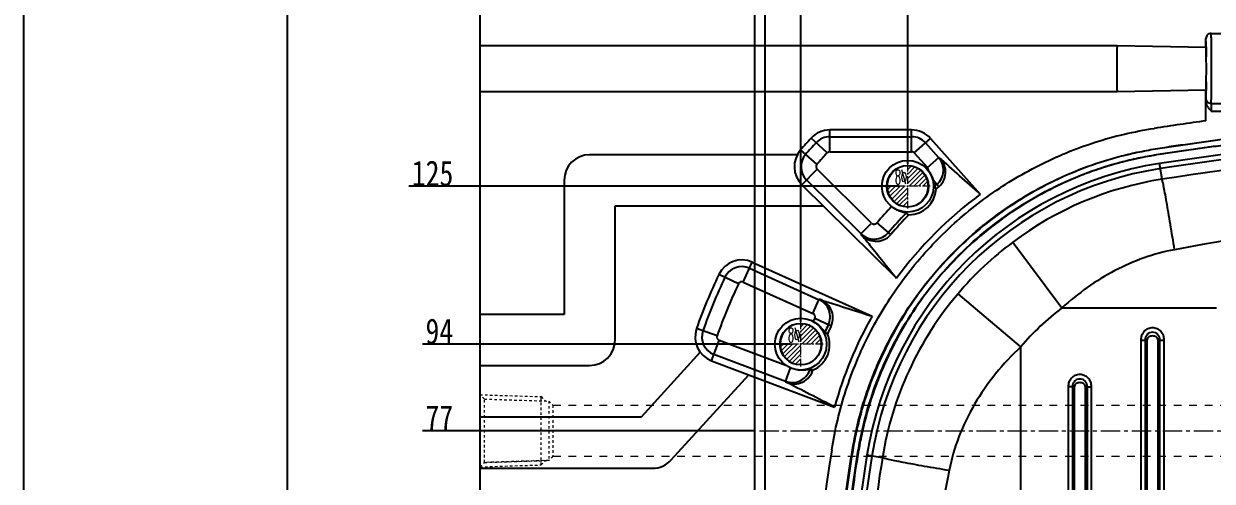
# Model space of a CAD drawing. Header units: millimetres. Extents: x 1937 to 4271, y -9032 to 1737.
# Drawn here: x 2401.4 to 2634.9, y -2349.4 to -2259.6 of the extents above; entities that cross this region are included whole.
import ezdxf
from ezdxf.enums import TextEntityAlignment as Align

# ---------------------------------------------------------------- set-up
doc = ezdxf.new("R2010")
doc.units = ezdxf.units.MM
doc.header["$LTSCALE"] = 16.335
doc.header["$PDMODE"] = 3
doc.header["$PDSIZE"] = 0.3125
doc.linetypes.add('CENTER', pattern=[0.6, 0.375, -0.075, 0.075, -0.075])
doc.linetypes.add('HIDDEN', pattern=[0.2, 0.1, -0.1])
doc.layers.get('0').update_dxf_attribs({"linetype": 'CONTINUOUS'})
doc.layers.get('Defpoints').update_dxf_attribs({"linetype": 'CONTINUOUS'})
doc.layers.add('cool', color=153, linetype='HIDDEN', lineweight=9)
doc.layers.add('epin', color=13, linetype='CONTINUOUS', lineweight=9)
doc.layers.add('DEFAULT_2', color=8, linetype='HIDDEN')
doc.layers.add('dim', color=3, linetype='CONTINUOUS')
doc.styles.get("Standard").update_dxf_attribs({"font": 'txt', "width": 0.8})
doc.styles.add('TXT05', font='txt.shx', dxfattribs={"width": 0.5, "bigfont": 'gbcbig.shx'})
doc.dimstyles.new('副本 ISO-25-1', dxfattribs={"dimtxt": 10, "dimasz": 10, "dimexe": 0, "dimexo": 0, "dimgap": 0, "dimtad": 1, "dimtxsty": 'Standard', "dimcen": 0, "dimclrd": 6, "dimclre": 6, "dimclrt": 4, "dimazin": 0, "dimtfac": 1, "dimtofl": 0, "dimtmove": 0, "dimatfit": 3, "dimfxl": 0, "dimarcsym": 0})

# ---------------------------------------------------------------- blocks, each defined once
blk = doc.blocks.new('*D86')
at = {"color": 6, "lineweight": -2}
for p, q in [((2517.06, -2201.5), (2453.19, -2201.5)), ((2453.19, -2211.5), (2453.19, -2621.5)), ((2558.49, -2631.5), (2453.19, -2631.5))]:
    blk.add_line(p, q, dxfattribs=at)
at = {"color": 6}
for points in [[(2451.52, -2211.5), (2454.86, -2211.5), (2453.19, -2201.5)], [(2451.52, -2621.5), (2454.86, -2621.5), (2453.19, -2631.5)]]:
    blk.add_solid(points, dxfattribs=at)
at = {"layer": 'Defpoints', "color": 0}
for p in [(2517.06, -2201.5), (2453.19, -2631.5), (2558.49, -2631.5)]:
    blk.add_point(p, dxfattribs=at)
at = {"color": 4, "insert": (2448.19, -2439.88), "char_height": 10, "attachment_point": 5, "rotation": 90}
blk.add_mtext('430', dxfattribs=at)
blk = doc.blocks.new('cool_jt_f12')
at = {"layer": 'cool', "ltscale": 0.3}
for p, q in [((0, 7.0785), (0.856, 6.2225)), ((0, 7.0785), (12, 6.7035)), ((0.856, 6.2225), (0.856, -6.2225)), ((13.5, 5.827375), (0.856, 6.2225)), ((0.856, 6.2225), (13.5, 5.827375)), ((12, 6.7035), (12.856, 5.8475)), ((12, 6.7035), (12, -6.7035)), ((14.327375, 5), (13.5, 5.827375)), ((13.5, -5.827375), (13.5, 5.827375)), ((14.327375, -5), (14.327375, 5)), ((0.856, -6.2225), (0, -7.0785)), ((0, -7.0785), (12, -6.7035)), ((0.856, -6.2225), (13.5, -5.827375)), ((12, -6.7035), (12.856, -5.8475)), ((13.5, -5.827375), (14.327375, -5))]:
    blk.add_line(p, q, dxfattribs=at)
blk = doc.blocks.new('7')
at = {"layer": 'cool', "ltscale": 0.932966}
for p, q in [((72.6, -1087.21), (493.94, -1087.21)), ((72.6, -1097.21), (493.94, -1097.21))]:
    blk.add_line(p, q, dxfattribs=at)
at = {"layer": 'cool', "color": 1, "linetype": 'CENTER', "ltscale": 0.621977}
blk.add_line((58.27, -1092.21), (508.27, -1092.21), dxfattribs=at)
at = {"layer": 'cool', "ltscale": 0.932966}
blk.add_blockref('cool_jt_f12', (58.27, -1092.21), dxfattribs=at)
blk = doc.blocks.new('epin_ejp_8')
at = {"layer": 'epin'}
h = blk.add_hatch(dxfattribs=at)
h.set_pattern_fill('_ANSI31', color=123, scale=0.2, angle=90, style=0)
h.set_pattern_definition([(135, (-263.1036, 1313.3417), (-0.4490128, -0.4490128), [])])
h.paths.add_polyline_path([(0, 4, 0.414214), (-4, 0), (0, 0)])
h.paths.add_polyline_path([(4, 0), (0, 0), (0, -4, 0.414214)])
at = {"layer": 'epin', "color": 1, "linetype": 'CENTER', "ltscale": 0.248791}
for p, q in [((0, -4.4), (0, 4.4)), ((-4.4, 0), (4.4, 0))]:
    blk.add_line(p, q, dxfattribs=at)
at = {"layer": 'epin'}
blk.add_circle((0, 0), 4, dxfattribs=at)
at = {"layer": 'epin', "color": 6, "style": 'TXT05', "width": 0.5}
blk.add_text('%%c8', height=2.8, dxfattribs=at).set_placement((1.33, 1.8), align=Align.MIDDLE)
blk = doc.blocks.new('11')
at = {"layer": 'epin', "color": 4, "xscale": -1}
for p in [(2575.05, -817.21), (2554.05, -848.21)]:
    blk.add_blockref('epin_ejp_8', p, dxfattribs=at)
blk = doc.blocks.new('*D124')
at = {"layer": 'Defpoints', "color": 0}
for p in [(2486.4, -2339.5), (2544.75, -2339.5), (2716.05, -2416.5)]:
    blk.add_point(p, dxfattribs=at)
at = {"layer": 'dim', "color": 6, "lineweight": -2}
blk.add_line((2544.75, -2339.5), (2479.73, -2339.5), dxfattribs=at)
at = {"layer": 'dim', "color": 4, "insert": (2483.06, -2337), "char_height": 5, "attachment_point": 5}
blk.add_mtext('77', dxfattribs=at)
blk = doc.blocks.new('*D125')
at = {"layer": 'Defpoints', "color": 0}
for p in [(2486.4, -2322.5), (2552.03, -2322.5), (2716.05, -2416.5)]:
    blk.add_point(p, dxfattribs=at)
at = {"layer": 'dim', "color": 6, "lineweight": -2}
blk.add_line((2552.03, -2322.5), (2479.73, -2322.5), dxfattribs=at)
at = {"layer": 'dim', "color": 4, "insert": (2483.06, -2320), "char_height": 5, "attachment_point": 5}
blk.add_mtext('94', dxfattribs=at)
blk = doc.blocks.new('*D126')
at = {"layer": 'Defpoints', "color": 0}
for p in [(2486.4, -2291.5), (2573.39, -2291.5), (2716.05, -2416.5)]:
    blk.add_point(p, dxfattribs=at)
at = {"layer": 'dim', "color": 6, "lineweight": -2}
blk.add_line((2573.39, -2291.5), (2477.06, -2291.5), dxfattribs=at)
at = {"layer": 'dim', "color": 4, "insert": (2481.73, -2289), "char_height": 5, "attachment_point": 5}
blk.add_mtext('125', dxfattribs=at)
blk = doc.blocks.new('*D127')
at = {"layer": 'Defpoints', "color": 0}
for p in [(2486.4, -2248.5), (2712.72, -2248.5), (2716.05, -2416.5)]:
    blk.add_point(p, dxfattribs=at)
at = {"layer": 'dim', "color": 6, "lineweight": -2}
blk.add_line((2712.72, -2248.5), (2477.06, -2248.5), dxfattribs=at)
at = {"layer": 'dim', "color": 4, "insert": (2481.73, -2246), "char_height": 5, "attachment_point": 5}
blk.add_mtext('168', dxfattribs=at)
blk = doc.blocks.new('*D128')
at = {"layer": 'Defpoints', "color": 0}
for p in [(2652.96, -2250.5), (2486.4, -2255.89), (2716.05, -2416.5)]:
    blk.add_point(p, dxfattribs=at)
at = {"layer": 'dim', "color": 6, "lineweight": -2}
for p, q in [((2494.4, -2250.5), (2490.4, -2255.89)), ((2652.96, -2250.5), (2494.4, -2250.5)), ((2490.4, -2255.89), (2477.06, -2255.89))]:
    blk.add_line(p, q, dxfattribs=at)
at = {"layer": 'dim', "color": 4, "insert": (2481.73, -2253.39), "char_height": 5, "attachment_point": 5}
blk.add_mtext('166', dxfattribs=at)
blk = doc.blocks.new('*D129')
at = {"layer": 'Defpoints', "color": 0}
for p in [(2486.4, -2226.5), (2544.83, -2226.5, 0), (2716.05, -2416.5)]:
    blk.add_point(p, dxfattribs=at)
at = {"layer": 'dim', "color": 6, "lineweight": -2}
blk.add_line((2544.83, -2226.5), (2477.73, -2226.5), dxfattribs=at)
at = {"layer": 'dim', "color": 4, "insert": (2482.06, -2224), "char_height": 5, "attachment_point": 5}
blk.add_mtext('190', dxfattribs=at)
blk = doc.blocks.new('*D142')
at = {"layer": 'Defpoints', "color": 0}
for p in [(2575.05, -2197.54), (2575.05, -2287.1), (2716.05, -2416.5)]:
    blk.add_point(p, dxfattribs=at)
at = {"layer": 'dim', "color": 6, "lineweight": -2}
blk.add_line((2575.05, -2287.1), (2575.05, -2189.54), dxfattribs=at)
at = {"layer": 'dim', "color": 4, "insert": (2572.55, -2193.54), "char_height": 5, "attachment_point": 5, "rotation": 90}
blk.add_mtext('141', dxfattribs=at)
blk = doc.blocks.new('*D143')
at = {"layer": 'Defpoints', "color": 0}
for p in [(2554.05, -2197.54), (2554.05, -2318.1), (2716.05, -2416.5)]:
    blk.add_point(p, dxfattribs=at)
at = {"layer": 'dim', "color": 6, "lineweight": -2}
blk.add_line((2554.05, -2318.1), (2554.05, -2188.21), dxfattribs=at)
at = {"layer": 'dim', "color": 4, "insert": (2551.55, -2192.88), "char_height": 5, "attachment_point": 5, "rotation": 90}
blk.add_mtext('162', dxfattribs=at)
blk = doc.blocks.new('*D144')
at = {"layer": 'Defpoints', "color": 0}
for p in [(2539.79, -2197.54), (2545.05, -2397.1, 0), (2716.05, -2416.5)]:
    blk.add_point(p, dxfattribs=at)
at = {"layer": 'dim', "color": 6, "lineweight": -2}
for p, q in [((2539.79, -2201.54), (2539.79, -2189.54)), ((2545.05, -2205.54), (2539.79, -2201.54)), ((2545.05, -2397.1), (2545.05, -2205.54))]:
    blk.add_line(p, q, dxfattribs=at)
at = {"layer": 'dim', "color": 4, "insert": (2537.29, -2193.54), "char_height": 5, "attachment_point": 5, "rotation": 90}
blk.add_mtext('171', dxfattribs=at)
blk = doc.blocks.new('*D145')
at = {"layer": 'Defpoints', "color": 0}
for p in [(2547.05, -2197.54), (2547.05, -2357.1), (2716.05, -2416.5)]:
    blk.add_point(p, dxfattribs=at)
at = {"layer": 'dim', "color": 6, "lineweight": -2}
blk.add_line((2547.05, -2357.1), (2547.05, -2188.21), dxfattribs=at)
at = {"layer": 'dim', "color": 4, "insert": (2544.55, -2192.88), "char_height": 5, "attachment_point": 5, "rotation": 90}
blk.add_mtext('169', dxfattribs=at)
blk = doc.blocks.new('*D146')
at = {"layer": 'Defpoints', "color": 0}
for p in [(2532.14, -2197.54), (2541.05, -2221.24, 0), (2716.05, -2416.5)]:
    blk.add_point(p, dxfattribs=at)
at = {"layer": 'dim', "color": 6, "lineweight": -2}
for p, q in [((2532.14, -2201.54), (2532.14, -2188.21)), ((2541.05, -2205.54), (2532.14, -2201.54)), ((2541.05, -2221.24), (2541.05, -2205.54))]:
    blk.add_line(p, q, dxfattribs=at)
at = {"layer": 'dim', "color": 4, "insert": (2529.64, -2192.88), "char_height": 5, "attachment_point": 5, "rotation": 90}
blk.add_mtext('175', dxfattribs=at)

msp = doc.modelspace()

# ---------------------------------------------------------------- linework, layer by layer
at = {"color": 7, "linetype": 'Continuous'}
for p, q in [((2491.045, -2580.503), (2491.045, -2227.503)), ((2634.641, -2261.521), (2659.559, -2261.521)), ((2616.186, -2263.948), (2491.045, -2263.948)), ((2633.635, -2264.253), (2616.186, -2263.948)), ((2633.635, -2264.253), (2633.635, -2262.526)), ((2616.186, -2272.948), (2491.045, -2272.948)), ((2633.635, -2272.644), (2616.186, -2272.948)), ((2633.635, -2278.658), (2633.635, -2272.644)), ((2634.659, -2275.264), (2643.663, -2275.264)), ((2634.623, -2276.747), (2643.685, -2276.747)), ((2559.756, -2284.729), (2559.756, -2280.448)), ((2575.814, -2280.448), (2559.756, -2280.448)), ((2575.814, -2284.729), (2575.814, -2280.448)), ((2559.228, -2284.96), (2556.085, -2282.053)), ((2559.756, -2281.774), (2575.814, -2281.774)), ((2576.351, -2284.969), (2579.544, -2282.119)), ((2579.544, -2282.119), (2589.316, -2293.067)), ((2557.227, -2287.186), (2554.002, -2284.372)), ((2559.756, -2284.729), (2575.814, -2284.729)), ((2576.351, -2284.969), (2578.925, -2287.853)), ((2578.555, -2283.002), (2581.129, -2285.886)), ((2553.371, -2285.318), (2512.583, -2285.318)), ((2578.925, -2287.853), (2581.191, -2285.831)), ((2625.002, -2290.13), (2624.528, -2287.047)), ((2554.273, -2291.209), (2557.264, -2288.172)), ((2567.973, -2298.721), (2557.264, -2288.172)), ((2507.583, -2290.318), (2507.583, -2316.687)), ((2554.273, -2291.209), (2572.876, -2309.559)), ((2565.9, -2300.826), (2555.191, -2290.276)), ((2581.154, -2291.592), (2580.039, -2290.278)), ((2517.583, -2321.687), (2517.583, -2295.318)), ((2517.583, -2295.318), (2558.444, -2295.318)), ((2565.855, -2300.871), (2567.973, -2298.721)), ((2571.728, -2300.986), (2569.025, -2298.676)), ((2595.692, -2302.482), (2605.351, -2315.401)), ((2542.764, -2310.304), (2544.522, -2306.401)), ((2543.978, -2307.61), (2557.658, -2313.773)), ((2544.522, -2306.401), (2568.058, -2317.004)), ((2541.819, -2310.651), (2537.955, -2308.809)), ((2542.764, -2310.304), (2556.444, -2316.467)), ((2597.245, -2323.025), (2584.943, -2312.591)), ((2556.444, -2316.467), (2557.692, -2313.697)), ((2605.351, -2315.401), (2635.684, -2315.401)), ((2507.583, -2316.687), (2491.045, -2316.687)), ((2560.001, -2318.976), (2556.797, -2317.434)), ((2537.612, -2320.853), (2533.573, -2319.435)), ((2536.54, -2325.756), (2538.038, -2321.765)), ((2551.146, -2326.684), (2538.038, -2321.765)), ((2620.845, -2321.692), (2620.845, -2481.315)), ((2620.845, -2321.692), (2622.048, -2321.692)), ((2621.661, -2321.692), (2621.661, -2481.315)), ((2622.048, -2321.692), (2622.048, -2481.315)), ((2624.218, -2481.315), (2624.218, -2321.692)), ((2624.218, -2321.692), (2625.42, -2321.692)), ((2624.604, -2481.315), (2624.604, -2321.692)), ((2625.42, -2481.315), (2625.42, -2321.692)), ((2534.315, -2324.094), (2522.695, -2336.864)), ((2551.047, -2329.803), (2537, -2324.531)), ((2597.245, -2479.982), (2597.245, -2323.025)), ((2491.045, -2326.687), (2512.583, -2326.687)), ((2536.54, -2325.756), (2560.701, -2334.842)), ((2551.018, -2329.881), (2552.033, -2327.176)), ((2528.604, -2345.229), (2543.819, -2328.507)), ((2555.633, -2327.506), (2556.377, -2327.765)), ((2606.574, -2330.859), (2606.574, -2472.147)), ((2607.39, -2330.859), (2606.574, -2330.859)), ((2607.39, -2330.859), (2607.39, -2472.147)), ((2607.777, -2330.859), (2607.777, -2472.147)), ((2609.947, -2472.147), (2609.947, -2330.859)), ((2609.947, -2330.859), (2611.149, -2330.859)), ((2610.333, -2472.147), (2610.333, -2330.859)), ((2611.149, -2472.148), (2611.149, -2330.859)), ((2522.695, -2336.864), (2491.045, -2336.864)), ((2570.09, -2344.793), (2567.038, -2344.311)), ((2491.045, -2346.864), (2524.906, -2346.864))]:
    msp.add_line(p, q, dxfattribs=at)
msp.add_lwpolyline([(2401.436, -2102.484), (3212.141, -2102.484), (3212.141, -2725.711), (2401.436, -2725.711)], close=True)
for centre, radius in [((2575.045, -2291.503), 5.08), ((2575.045, -2291.503), 4.084), ((2554.045, -2322.503), 5.08), ((2554.045, -2322.503), 4.084)]:
    msp.add_circle(centre, radius, dxfattribs=at)
for centre, radius, start, end in [((2559.756, -2285.448), 5, 90, 137.23121), ((2575.814, -2285.448), 5, 41.74901, 90), ((2716.048, -2881.734), 608.681, 97.781536, 98.748992), ((2716.045, -2881.713), 601.667, 90.311045, 98.749009), ((2634.992, -2355.042), 107.488, 137.23121, 138.89288), ((2559.756, -2285.448), 3.674, 90, 137.23121), ((2575.814, -2285.448), 3.674, 41.74901, 90), ((2716.045, -2881.713), 600.665, 90.308478, 98.749009), ((2557.769, -2287.659), 4.982, 138.89288, 225.43065), ((2557.769, -2287.659), 3.674, 138.89288, 225.43065), ((2634.992, -2355.042), 106.162, 137.23121, 138.89288), ((2634.992, -2355.042), 103.207, 137.23121, 138.89288), ((2559.756, -2285.448), 0.719, 90, 137.23121), ((2575.814, -2285.448), 0.719, 41.74901, 90), ((2716.164, -2874.884), 591.817, 90.011514, 98.86095), ((2512.583, -2290.318), 5, 90, 180), ((2557.769, -2287.659), 0.719, 138.89288, 225.43065), ((2634.992, -2355.042), 68.796, 98.74901, 171.02639), ((2578.388, -2288.332), 3.674, 310.31509, 41.74901), ((2634.992, -2355.042), 67.794, 98.74901, 171.02639), ((2578.388, -2288.332), 0.719, 352.05924, 41.74901), ((2575.281, -2291.753), 5.349, 269.82966, 356.83828), ((2634.992, -2355.042), 83.814, 130.31509, 130.68877), ((2575.723, -2294.082), 5.304, 22.54966, 29.27298), ((2634.992, -2355.042), 83.213, 130.31512, 130.79806), ((2635.126, -2355.104), 65.758, 98.85634, 126.84796), ((2634.992, -2355.042), 76.988, 126.39084, 143.78757), ((2634.992, -2355.042), 86.769, 136.66041, 139.48741), ((2634.992, -2355.042), 83.814, 135.97937, 139.48741), ((2577.58, -2292.33), 5.304, 237.39516, 244.11847), ((2716.283, -2767.34), 471.822, 90.02894, 100.85155), ((2568.478, -2298.208), 0.719, 225.43065, 319.48741), ((2634.992, -2355.042), 83.213, 135.87016, 139.48745), ((2568.478, -2298.208), 3.674, 225.43065, 319.48741), ((2634.992, -2355.042), 65.628, 126.78659, 139.69559), ((2542.469, -2310.96), 5, 65.74901, 154.52499), ((2542.469, -2310.96), 3.674, 65.74901, 154.52499), ((2634.992, -2355.042), 107.488, 154.52499, 160.65467), ((2634.992, -2355.042), 106.162, 154.52499, 160.65467), ((2634.992, -2355.042), 103.207, 154.52499, 160.65467), ((2542.469, -2310.96), 0.719, 65.74901, 154.52499), ((2635.072, -2355.238), 65.816, 139.61034, 170.86826), ((2556.149, -2317.123), 3.674, 334.31509, 65.74901), ((2634.992, -2355.042), 49.497, 126.78659, 139.69559), ((2556.149, -2317.123), 0.719, 334.31509, 65.74901), ((2634.992, -2355.042), 86.769, 154.31509, 154.76503), ((2634.992, -2355.042), 76.988, 150.39081, 164.78888), ((2538.291, -2321.092), 4.982, 160.65467, 249.43065), ((2538.291, -2321.092), 3.674, 160.65467, 249.43065), ((2634.992, -2355.042), 83.814, 154.31509, 155.38867), ((2555.738, -2324.632), 5.435, 49.29591, 55.80272), ((2634.992, -2355.042), 83.213, 154.3151, 155.48307), ((2512.583, -2321.687), 5, 270, 0), ((2538.291, -2321.092), 0.719, 160.65467, 249.43065), ((2554.365, -2322.632), 5.354, 292.87709, 23.27891), ((2552.338, -2326.363), 3.674, 249.43065, 340.86457), ((2634.992, -2355.042), 83.814, 160.81383, 160.86457), ((2556.74, -2322.139), 5.435, 260.39978, 266.90658), ((2634.992, -2355.042), 83.213, 160.71947, 160.86459), ((2607.584, -2363.521), 32.662, 89.66069, 90.33931), ((2929.132, -2401.503), 373.575, 171.02439, 188.97562), ((2524.906, -2341.864), 5, 270, 317.70121), ((2929.216, -2401.503), 366.665, 171.02639, 188.97362), ((2929.216, -2401.503), 365.663, 171.02639, 188.97362), ((2924.113, -2401.565), 358.546, 170.88952, 179.99021), ((2853.128, -2401.685), 275.372, 168.61124, 179.96218)]:
    msp.add_arc(centre, radius, start, end, dxfattribs=at)
msp.add_ellipse((2633.635, -2268.448), major_axis=(0, 4.195), ratio=0.0174551, start_param=3.1418968, end_param=6.2828811, dxfattribs=at)
for points, knots in [([(2634.641, -2261.521), (2634.514, -2261.521), (2634.258, -2261.57), (2633.929, -2261.78), (2633.709, -2262.097), (2633.635, -2262.349), (2633.635, -2262.476)], [0, 0, 0, 0, 0.2502571, 0.500705, 0.7502437, 1, 1, 1, 1]), ([(2634.659, -2275.264), (2634.668, -2275.149), (2634.681, -2274.846), (2634.706, -2273.973), (2634.727, -2272.454), (2634.739, -2270.705), (2634.744, -2269.1), (2634.744, -2267.834), (2634.74, -2266.589), (2634.734, -2265.407), (2634.724, -2264.33), (2634.713, -2263.514), (2634.703, -2262.941), (2634.695, -2262.579), (2634.687, -2262.268), (2634.679, -2262.009), (2634.67, -2261.806), (2634.662, -2261.671), (2634.655, -2261.593), (2634.651, -2261.554), (2634.647, -2261.535), (2634.643, -2261.521), (2634.64, -2261.521)], [0, 0, 0, 0, 0.0250774, 0.0662403, 0.1906495, 0.3564135, 0.4479237, 0.5410742, 0.6326775, 0.7196054, 0.7988921, 0.8678156, 0.8976519, 0.9240449, 0.9467667, 0.9656425, 0.9805018, 0.9912076, 0.9949827, 0.9976991, 0.9993572, 1, 1, 1, 1]), ([(2616.186, -2263.948), (2616.184, -2263.948), (2616.181, -2263.959), (2616.178, -2263.972), (2616.175, -2264.001), (2616.17, -2264.057), (2616.164, -2264.156), (2616.158, -2264.304), (2616.152, -2264.492), (2616.146, -2264.718), (2616.141, -2264.981), (2616.136, -2265.394), (2616.126, -2265.98), (2616.111, -2266.748), (2616.131, -2267.582), (2616.151, -2268.156), (2616.151, -2268.448)], [0, 0, 0, 0, 0.0014188, 0.0051057, 0.011153, 0.0195597, 0.0433972, 0.0764655, 0.1184203, 0.1688353, 0.2272746, 0.2931681, 0.4446121, 0.6174181, 0.8051416, 1, 1, 1, 1]), ([(2616.151, -2268.448), (2616.151, -2268.741), (2616.121, -2269.315), (2616.112, -2270.148), (2616.131, -2270.916), (2616.134, -2271.502), (2616.141, -2271.916), (2616.146, -2272.178), (2616.152, -2272.405), (2616.158, -2272.593), (2616.165, -2272.741), (2616.17, -2272.839), (2616.175, -2272.896), (2616.178, -2272.924), (2616.181, -2272.938), (2616.184, -2272.948), (2616.186, -2272.948)], [0, 0, 0, 0, 0.1949618, 0.3825515, 0.5553676, 0.7068517, 0.7727199, 0.8311591, 0.8815947, 0.9235312, 0.9565981, 0.9804513, 0.9888559, 0.9948985, 0.9985813, 1, 1, 1, 1]), ([(2634.623, -2276.747), (2634.383, -2276.454), (2633.906, -2275.871), (2633.634, -2275.122), (2633.635, -2274.746)], [0, 0, 0, 0, 0.5016664, 1, 1, 1, 1]), ([(2633.635, -2274.746), (2633.636, -2274.692), (2633.641, -2274.535), (2633.644, -2274.377), (2633.654, -2274.275)], [0, 0, 0, 0, 0.3453556, 1, 1, 1, 1]), ([(2634.659, -2275.264), (2634.532, -2275.263), (2634.272, -2275.207), (2633.826, -2274.934), (2633.655, -2274.528), (2633.654, -2274.275)], [0, 0, 0, 0, 0.2463506, 0.507125, 1, 1, 1, 1]), ([(2634.659, -2275.264), (2634.649, -2275.324), (2634.643, -2275.497), (2634.63, -2275.82), (2634.625, -2276.254), (2634.623, -2276.576), (2634.623, -2276.747)], [0, 0, 0, 0, 0.1226553, 0.3488452, 0.6537546, 1, 1, 1, 1]), ([(2559.578, -2401.503), (2559.578, -2396.63), (2559.723, -2389.319), (2560.204, -2379.583), (2560.711, -2372.29), (2561.36, -2365.008), (2562.154, -2357.74), (2562.937, -2351.698), (2563.62, -2346.873), (2564.192, -2343.262), (2564.865, -2339.667), (2565.726, -2336.112), (2566.787, -2332.612), (2568.018, -2329.168), (2569.421, -2325.79), (2571.521, -2321.39), (2574.561, -2316.098), (2578.835, -2310.154), (2583.693, -2304.675), (2589.082, -2299.718), (2594.948, -2295.335), (2601.228, -2291.57), (2607.861, -2288.469), (2614.771, -2286.041), (2620.716, -2284.661), (2625.523, -2283.852), (2629.142, -2283.339), (2632.764, -2282.843), (2636.385, -2282.345), (2640.009, -2281.868), (2644.846, -2281.27), (2650.899, -2280.58), (2658.171, -2279.834), (2667.879, -2278.961), (2680.033, -2278.088), (2694.639, -2277.394), (2704.384, -2277.166), (2709.257, -2277.112)], [0, 0, 0, 0, 0.0624979, 0.0937482, 0.1249985, 0.1562487, 0.1874989, 0.2187488, 0.2343733, 0.2500024, 0.2656303, 0.2812546, 0.296885, 0.3125147, 0.3281418, 0.3437696, 0.3750154, 0.4062607, 0.4375063, 0.4687524, 0.4999995, 0.5312472, 0.562496, 0.5937462, 0.6249969, 0.6406237, 0.6562494, 0.6718755, 0.6875006, 0.7031252, 0.7187502, 0.7500008, 0.7812509, 0.8125012, 0.8750007, 0.9375003, 1, 1, 1, 1]), ([(2709.215, -2277.175), (2704.345, -2277.23), (2694.605, -2277.458), (2680.008, -2278.153), (2667.861, -2279.025), (2658.159, -2279.899), (2650.89, -2280.643), (2643.631, -2281.475), (2637.591, -2282.238), (2632.765, -2282.902), (2629.148, -2283.407), (2625.532, -2283.929), (2621.927, -2284.525), (2618.346, -2285.259), (2614.814, -2286.2), (2611.335, -2287.321), (2606.776, -2289.042), (2601.253, -2291.63), (2594.976, -2295.392), (2589.115, -2299.773), (2583.73, -2304.727), (2578.876, -2310.204), (2574.606, -2316.146), (2570.961, -2322.492), (2567.982, -2329.175), (2566.077, -2334.97), (2564.918, -2339.703), (2564.229, -2343.292), (2563.687, -2346.905), (2563.175, -2350.522), (2562.682, -2354.142), (2562.231, -2357.767), (2561.818, -2361.397), (2561.314, -2366.242), (2560.772, -2372.306), (2560.267, -2379.596), (2559.786, -2389.326), (2559.641, -2396.633), (2559.641, -2401.503)], [0, 0, 0, 0, 0.0625015, 0.1250026, 0.1875035, 0.2187544, 0.2500053, 0.2812561, 0.3125069, 0.3281323, 0.3437577, 0.3593829, 0.3750112, 0.3906369, 0.4062643, 0.4218943, 0.437522, 0.468768, 0.5000141, 0.5312603, 0.5625065, 0.5937527, 0.6249989, 0.6562451, 0.6874912, 0.7187374, 0.734366, 0.7499918, 0.765618, 0.7812451, 0.7968699, 0.812495, 0.8281209, 0.8437468, 0.8749976, 0.9062487, 0.9374999, 1, 1, 1, 1]), ([(2560.721, -2401.503), (2560.721, -2396.668), (2560.864, -2389.413), (2561.339, -2379.754), (2561.84, -2372.517), (2562.48, -2365.291), (2563.261, -2358.079), (2564.207, -2350.888), (2565.199, -2343.702), (2566.678, -2336.59), (2568.947, -2329.686), (2571.89, -2323.045), (2575.506, -2316.743), (2579.747, -2310.844), (2584.57, -2305.412), (2589.926, -2300.503), (2595.757, -2296.168), (2602.001, -2292.456), (2607.495, -2289.909), (2612.03, -2288.223), (2615.489, -2287.128), (2619.001, -2286.211), (2622.561, -2285.508), (2626.143, -2284.941), (2630.928, -2284.236), (2636.916, -2283.415), (2644.112, -2282.502), (2651.319, -2281.683), (2658.536, -2280.948), (2668.168, -2280.084), (2680.228, -2279.222), (2694.719, -2278.535), (2704.389, -2278.309), (2709.224, -2278.255)], [0, 0, 0, 0, 0.062501, 0.0937526, 0.1250038, 0.1562555, 0.1875064, 0.2187574, 0.2500084, 0.2812564, 0.3125037, 0.3437494, 0.374996, 0.4062424, 0.4374888, 0.4687352, 0.4999816, 0.5312279, 0.5624741, 0.5781016, 0.5937326, 0.6093609, 0.6249844, 0.6406147, 0.6562413, 0.6874907, 0.7187421, 0.749993, 0.781244, 0.8124952, 0.8749965, 0.9374981, 1, 1, 1, 1]), ([(2560.132, -2343.22), (2560.758, -2339.291), (2562.617, -2331.513), (2567.209, -2320.441), (2573.485, -2310.227), (2581.285, -2301.123), (2590.419, -2293.36), (2600.657, -2287.124), (2611.747, -2282.575), (2619.532, -2280.747), (2623.464, -2280.136)], [0, 0, 0, 0, 0.1249935, 0.2500025, 0.3749994, 0.5, 0.6250006, 0.7499975, 0.8750065, 1, 1, 1, 1]), ([(2709.266, -2278.318), (2704.434, -2278.372), (2694.771, -2278.596), (2680.288, -2279.282), (2668.236, -2280.144), (2658.608, -2281.001), (2651.397, -2281.733), (2644.197, -2282.562), (2638.206, -2283.326), (2633.415, -2283.969), (2628.622, -2284.624), (2622.642, -2285.51), (2615.547, -2287.064), (2608.671, -2289.425), (2602.079, -2292.49), (2595.827, -2296.2), (2589.989, -2300.531), (2582.853, -2307.068), (2576.761, -2314.677), (2571.948, -2323.075), (2568.997, -2329.717), (2567.117, -2335.475), (2565.986, -2340.177), (2565.081, -2344.927), (2564.252, -2350.915), (2563.348, -2358.11), (2562.542, -2365.314), (2561.894, -2372.533), (2561.401, -2379.766), (2560.93, -2389.421), (2560.784, -2396.671), (2560.784, -2401.503)], [0, 0, 0, 0, 0.0624839, 0.1249665, 0.1874509, 0.2186978, 0.2499395, 0.281168, 0.3123993, 0.3280277, 0.3436703, 0.3749536, 0.4061733, 0.4374392, 0.4687441, 0.5000187, 0.5312781, 0.5625448, 0.624988, 0.6562476, 0.6875242, 0.7187942, 0.7344139, 0.7500309, 0.7812983, 0.812556, 0.8437883, 0.8750244, 0.9062702, 0.9375176, 1, 1, 1, 1]), ([(2581.154, -2291.592), (2581.604, -2291.21), (2582.307, -2290.246), (2582.596, -2288.563), (2582.2, -2287.002), (2581.567, -2286.165), (2581.191, -2285.831)], [0, 0, 0, 0, 0.2734648, 0.5283958, 0.7670891, 1, 1, 1, 1]), ([(2579.101, -2288.432), (2579.212, -2288.578), (2579.602, -2289.151), (2579.887, -2289.792), (2580.039, -2290.278)], [0, 0, 0, 0, 0.2651466, 1, 1, 1, 1]), ([(2580.039, -2290.278), (2580.083, -2290.417), (2580.155, -2290.677), (2580.232, -2291.031), (2580.29, -2291.294), (2580.323, -2291.441), (2580.349, -2291.489)], [0, 0, 0, 0, 0.3501341, 0.6454935, 0.8686232, 1, 1, 1, 1]), ([(2627.456, -2303.955), (2627.195, -2302.306), (2626.802, -2299.872), (2626.276, -2296.734), (2625.915, -2294.653), (2625.6, -2292.908), (2625.37, -2291.704), (2625.217, -2290.963), (2625.132, -2290.582), (2625.064, -2290.318), (2625.023, -2290.18), (2625.002, -2290.131)], [0, 0, 0, 0, 0.3565996, 0.5265563, 0.679775, 0.807802, 0.9052792, 0.9416533, 0.969377, 0.9886647, 1, 1, 1, 1]), ([(2574.722, -2296.798), (2574.68, -2296.771), (2574.547, -2296.732), (2574.311, -2296.665), (2573.991, -2296.577), (2573.614, -2296.453), (2573.197, -2296.287), (2572.597, -2295.995), (2572.162, -2295.71), (2571.885, -2295.491)], [0, 0, 0, 0, 0.0481691, 0.1290962, 0.2362487, 0.3636801, 0.5072332, 0.6635935, 1, 1, 1, 1]), ([(2565.855, -2300.871), (2566.44, -2301.594), (2568.779, -2304.491), (2571.119, -2307.387), (2572.876, -2309.559)], [0, 0, 0, 0, 0.2497931, 1, 1, 1, 1]), ([(2565.855, -2300.871), (2566.18, -2301.273), (2567.012, -2301.96), (2568.602, -2302.418), (2570.336, -2302.159), (2571.335, -2301.447), (2571.728, -2300.986)], [0, 0, 0, 0, 0.2333859, 0.4717638, 0.726304, 1, 1, 1, 1]), ([(2627.456, -2303.954), (2623.399, -2304.729), (2615.375, -2307.582), (2608.482, -2312.528), (2605.351, -2315.401)], [0, 0, 0, 0, 0.4928965, 1, 1, 1, 1]), ([(2560.001, -2318.976), (2560.257, -2318.443), (2560.507, -2317.277), (2560.086, -2315.622), (2559.09, -2314.357), (2558.171, -2313.85), (2557.692, -2313.697)], [0, 0, 0, 0, 0.2734654, 0.5283965, 0.7670894, 1, 1, 1, 1]), ([(2556.504, -2318.05), (2556.811, -2318.219), (2557.241, -2318.509), (2557.74, -2318.947), (2558.051, -2319.264), (2558.309, -2319.56), (2558.513, -2319.816), (2558.665, -2320.004), (2558.751, -2320.109), (2558.792, -2320.137)], [0, 0, 0, 0, 0.3377606, 0.4946022, 0.6383312, 0.7655485, 0.872092, 0.9522572, 1, 1, 1, 1]), ([(2625.42, -2321.692), (2625.42, -2321.539), (2625.405, -2321.231), (2625.285, -2320.782), (2625.075, -2320.369), (2624.702, -2319.879), (2624.058, -2319.426), (2623.136, -2319.234), (2622.213, -2319.424), (2621.568, -2319.877), (2621.191, -2320.365), (2620.912, -2320.917), (2620.847, -2321.386), (2620.845, -2321.692)], [0, 0, 0, 0, 0.0626518, 0.1252114, 0.1879488, 0.2505607, 0.3752103, 0.4998606, 0.6246275, 0.7493755, 0.8122357, 0.8750209, 1, 1, 1, 1]), ([(2624.601, -2321.692), (2624.606, -2321.498), (2624.524, -2321.107), (2624.21, -2320.603), (2623.721, -2320.259), (2623.135, -2320.137), (2622.549, -2320.256), (2622.059, -2320.601), (2621.741, -2321.104), (2621.656, -2321.498), (2621.665, -2321.692)], [0, 0, 0, 0, 0.1249403, 0.2496834, 0.3744917, 0.4993518, 0.6244239, 0.749189, 0.8748315, 1, 1, 1, 1]), ([(2624.218, -2321.692), (2624.218, -2321.569), (2624.134, -2321.32), (2623.853, -2321.066), (2623.507, -2320.92), (2623.133, -2320.873), (2622.759, -2320.92), (2622.412, -2321.066), (2622.132, -2321.321), (2622.048, -2321.569), (2622.048, -2321.692)], [0, 0, 0, 0, 0.1246115, 0.2486683, 0.3737174, 0.4999962, 0.6262764, 0.7513275, 0.8753873, 1, 1, 1, 1]), ([(2597.244, -2323.024), (2593.732, -2326.328), (2589.103, -2331.977), (2584.959, -2340.541), (2583.635, -2345.04), (2583.179, -2347.309)], [0, 0, 0, 0, 0.5084063, 0.756007, 1, 1, 1, 1]), ([(2555.633, -2327.506), (2555.421, -2327.531), (2554.914, -2327.611), (2554.051, -2327.647), (2553.045, -2327.532), (2552.364, -2327.319), (2552.033, -2327.176)], [0, 0, 0, 0, 0.1745021, 0.420616, 0.7044183, 1, 1, 1, 1]), ([(2551.018, -2329.881), (2551.466, -2330.11), (2552.475, -2330.398), (2554.073, -2330.203), (2555.539, -2329.326), (2556.184, -2328.322), (2556.377, -2327.765)], [0, 0, 0, 0, 0.232916, 0.471614, 0.726543, 1, 1, 1, 1]), ([(2555.833, -2327.497), (2555.822, -2327.495), (2555.755, -2327.491), (2555.688, -2327.5), (2555.633, -2327.506)], [0, 0, 0, 0, 0.172226, 1, 1, 1, 1]), ([(2611.149, -2330.859), (2611.149, -2330.706), (2611.131, -2330.398), (2611.014, -2329.949), (2610.804, -2329.535), (2610.43, -2329.047), (2609.786, -2328.592), (2608.864, -2328.403), (2607.939, -2328.589), (2607.171, -2329.134), (2606.665, -2329.931), (2606.575, -2330.553), (2606.574, -2330.859)], [0, 0, 0, 0, 0.0626971, 0.1253157, 0.1880783, 0.2508065, 0.3755246, 0.5003607, 0.6250925, 0.7499565, 0.8749218, 1, 1, 1, 1]), ([(2610.33, -2330.859), (2610.334, -2330.665), (2610.253, -2330.274), (2609.939, -2329.769), (2609.449, -2329.426), (2608.863, -2329.304), (2608.277, -2329.424), (2607.786, -2329.769), (2607.471, -2330.272), (2607.387, -2330.665), (2607.394, -2330.859)], [0, 0, 0, 0, 0.1250575, 0.2498663, 0.3747722, 0.4997619, 0.6247746, 0.7497496, 0.8747716, 1, 1, 1, 1]), ([(2609.947, -2330.859), (2609.947, -2330.736), (2609.863, -2330.488), (2609.582, -2330.233), (2609.236, -2330.087), (2608.862, -2330.04), (2608.488, -2330.087), (2608.141, -2330.233), (2607.861, -2330.488), (2607.777, -2330.736), (2607.777, -2330.859)], [0, 0, 0, 0, 0.124613, 0.248674, 0.3737255, 0.500008, 0.6262902, 0.7513408, 0.8753993, 1, 1, 1, 1]), ([(2583.179, -2347.309), (2582.371, -2347.176), (2580.769, -2346.907), (2578.421, -2346.502), (2576.218, -2346.107), (2574.263, -2345.743), (2572.641, -2345.423), (2571.531, -2345.188), (2570.853, -2345.027), (2570.505, -2344.937), (2570.262, -2344.864), (2570.134, -2344.817), (2570.09, -2344.793)], [0, 0, 0, 0, 0.1841417, 0.3654665, 0.5359664, 0.6875567, 0.8129095, 0.90779, 0.9428449, 0.9696984, 0.9886394, 1, 1, 1, 1])]:
    msp.add_open_spline(points, degree=3, knots=knots, dxfattribs=at)
for points in [[(2589.316, -2293.067), (2586.608, -2290.654), (2583.9, -2288.242), (2581.191, -2285.831)], [(2557.692, -2313.697), (2561.147, -2314.798), (2564.603, -2315.9), (2568.058, -2317.004)], [(2560.701, -2334.842), (2557.473, -2333.189), (2554.245, -2331.535), (2551.018, -2329.881)]]:
    msp.add_open_spline(points, degree=3, dxfattribs=at)
at = {"layer": 'DEFAULT_2', "color": 8, "linetype": 'HIDDEN'}
for points, knots in [([(2633.716, -2264.721), (2633.713, -2264.558), (2633.709, -2264.249), (2633.7, -2263.814), (2633.691, -2263.436), (2633.681, -2263.121), (2633.671, -2262.873), (2633.661, -2262.707), (2633.653, -2262.613), (2633.648, -2262.565), (2633.643, -2262.543), (2633.638, -2262.526), (2633.635, -2262.526)], [0, 0, 0, 0, 0.2226095, 0.4214089, 0.5938651, 0.7377976, 0.8515513, 0.9335824, 0.9624017, 0.9830198, 0.9954319, 1, 1, 1, 1]), ([(2633.708, -2272.648), (2633.731, -2271.354), (2633.744, -2268.712), (2633.735, -2266.07), (2633.716, -2264.721)], [0, 0, 0, 0, 0.4896472, 1, 1, 1, 1]), ([(2633.654, -2274.275), (2633.672, -2274.083), (2633.688, -2273.54), (2633.702, -2272.998), (2633.708, -2272.648)], [0, 0, 0, 0, 0.3547388, 1, 1, 1, 1])]:
    msp.add_open_spline(points, degree=3, knots=knots, dxfattribs=at)

# ---------------------------------------------------------------- block references
msp.add_blockref('11', (0, -1474.293))
at = {"xscale": -1, "rotation": 180}
msp.add_blockref('7', (2432.778, -3431.714), dxfattribs=at)

# ---------------------------------------------------------------- dimensions: what is measured, and where the dimension line sits
dim = msp.add_linear_dim(base=(2453.189, -2631.503), p1=(2517.055, -2201.503), p2=(2558.493, -2631.503), angle=90, dimstyle='副本 ISO-25-1', override={"dimfxl": 1.25, "dimarcsym": 1})
dim.commit()
dim.dimension.update_dxf_attribs({"geometry": '*D86', "text_midpoint": (2453.189, -2439.876), "dimtype": 160})
at = {"layer": 'dim'}
for feature_location, offset, dtype, picture, middle in [((2541.045, -2221.235, 0), (-8.902, 23.693), 1, '*D146', (2529.643, -2192.876)), ((2547.045, -2357.103), (0, 159.561), 1, '*D145', (2544.545, -2192.876)), ((2554.045, -2318.103), (0, 120.561), 1, '*D143', (2551.545, -2192.876)), ((2545.045, -2397.103, 0), (-5.258, 199.561), 1, '*D144', (2537.287, -2193.542)), ((2575.045, -2287.103), (0, 89.561), 1, '*D142', (2572.545, -2193.542)), ((2544.829, -2226.503, 0), (-58.433, 0), 0, '*D129', (2482.063, -2224.003)), ((2712.721, -2248.503), (-226.325, 0), 0, '*D127', (2481.729, -2246.003)), ((2652.959, -2250.503), (-166.563, -5.387), 0, '*D128', (2481.729, -2253.39)), ((2573.393, -2291.503), (-86.997, 0), 0, '*D126', (2481.729, -2289.003)), ((2552.026, -2322.503), (-65.63, 0), 0, '*D125', (2483.063, -2320.003)), ((2544.753, -2339.503), (-58.357, 0), 0, '*D124', (2483.063, -2337.003))]:
    dim = msp.add_ordinate_dim(feature_location=feature_location, offset=offset, dtype=dtype, origin=(2716.045, -2416.503), dimstyle='副本 ISO-25-1', override={"dimtxt": 5, "dimasz": 2, "dimfxl": 1.25, "dimarcsym": 1}, dxfattribs=at)
    dim.commit()
    dim.dimension.update_dxf_attribs({"geometry": picture, "text_midpoint": middle})

doc.saveas('drawing.dxf')
